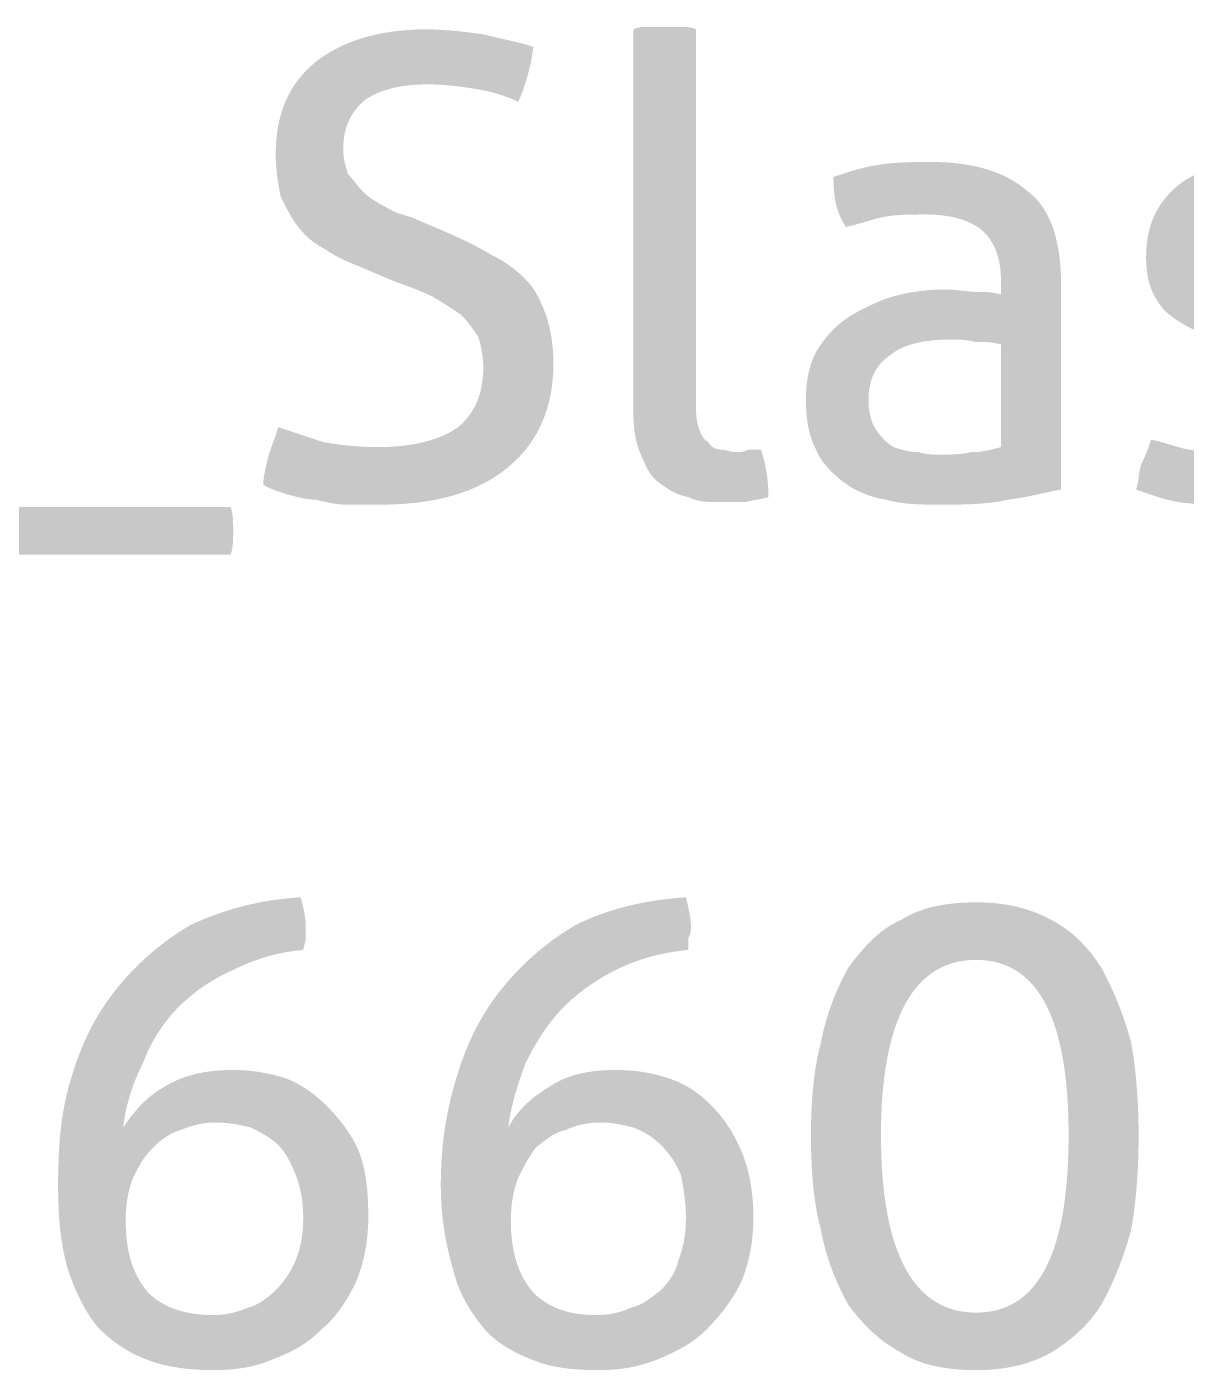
# Model space of a CAD drawing. Header units: millimetres. Extents: x 50 to 239, y 17 to 185.
# Drawn here: x 153.04 to 160.71, y 29.15 to 38.04 of the extents above; entities that cross this region are included whole.
import ezdxf

# ---------------------------------------------------------------- set-up
doc = ezdxf.new("R2010")
doc.units = ezdxf.units.MM
doc.header["$MEASUREMENT"] = 0
doc.layers.get('0').update_dxf_attribs({"linetype": 'CONTINUOUS'})

msp = doc.modelspace()

# ---------------------------------------------------------------- hatches: boundary and pattern name
at = {"true_color": 0x000007}
h = msp.add_hatch(color=0, dxfattribs=at)
edge = h.paths.add_edge_path()
edge.add_spline(control_points=[(157.0519, 38.0192), (157.085, 38.0357), (157.1181, 38.0357), (157.1512, 38.0357), (157.1512, 38.0357), (157.1843, 38.0357), (157.234, 38.0357), (157.2505, 38.0357), (157.2505, 38.0357), (157.2836, 38.0357), (157.3167, 38.0357), (157.3663, 38.0357), (157.3663, 38.0357), (157.3994, 38.0357), (157.4325, 38.0357), (157.4656, 38.0192)], knot_values=[0, 0, 0, 0, 0.0625, 0.0625, 0.0625, 0.0625, 0.125, 0.125, 0.125, 0.125, 0.1875, 0.1875, 0.1875, 0.1875, 1, 1, 1, 1], degree=3, periodic=0)
edge.add_line((157.4656, 38.0192), (157.4656, 35.5701))
edge.add_spline(control_points=[(157.4656, 35.5701), (157.4656, 35.5039), (157.4656, 35.4378), (157.4822, 35.3881), (157.4822, 35.3881), (157.4987, 35.3385), (157.5153, 35.3054), (157.5484, 35.2888), (157.5484, 35.2888), (157.5649, 35.2557), (157.598, 35.2392), (157.6311, 35.2392), (157.6311, 35.2392), (157.6642, 35.2392), (157.6973, 35.2226), (157.7304, 35.2226), (157.7304, 35.2226), (157.7635, 35.2226), (157.78, 35.2226), (157.8131, 35.2392), (157.8131, 35.2392), (157.8462, 35.2392), (157.8793, 35.2392), (157.8959, 35.2392), (157.8959, 35.2392), (157.929, 35.1399), (157.9455, 35.0406), (157.9455, 34.9248), (157.9455, 34.9248), (157.8959, 34.9082), (157.8462, 34.9082), (157.7966, 34.8917), (157.7966, 34.8917), (157.7304, 34.8917), (157.6807, 34.8917), (157.6311, 34.8917), (157.6311, 34.8917), (157.5484, 34.8917), (157.4822, 34.8917), (157.416, 34.9248), (157.416, 34.9248), (157.3332, 34.9413), (157.2836, 34.9744), (157.2174, 35.0241), (157.2174, 35.0241), (157.1678, 35.0572), (157.1347, 35.1233), (157.1016, 35.2061), (157.1016, 35.2061), (157.0685, 35.2723), (157.0519, 35.3716), (157.0519, 35.4874)], knot_values=[0, 0, 0, 0, 0.019231, 0.019231, 0.019231, 0.019231, 0.038462, 0.038462, 0.038462, 0.038462, 0.057692, 0.057692, 0.057692, 0.057692, 0.076923, 0.076923, 0.076923, 0.076923, 0.096154, 0.096154, 0.096154, 0.096154, 0.115385, 0.115385, 0.115385, 0.115385, 0.134615, 0.134615, 0.134615, 0.134615, 0.153846, 0.153846, 0.153846, 0.153846, 0.173077, 0.173077, 0.173077, 0.173077, 0.192308, 0.192308, 0.192308, 0.192308, 0.211538, 0.211538, 0.211538, 0.211538, 0.230769, 0.230769, 0.230769, 0.230769, 1, 1, 1, 1], degree=3, periodic=0)
edge.add_line((157.0519, 35.4874), (157.0519, 38.0192))
h = msp.add_hatch(color=0, dxfattribs=at)
edge = h.paths.add_edge_path()
edge.add_spline(control_points=[(154.7022, 35.3881), (154.8015, 35.355), (154.9008, 35.3219), (155.0001, 35.2888), (155.0001, 35.2888), (155.0993, 35.2723), (155.2152, 35.2557), (155.3641, 35.2557), (155.3641, 35.2557), (155.5958, 35.2557), (155.7778, 35.3054), (155.8936, 35.3881), (155.8936, 35.3881), (156.0095, 35.4874), (156.0591, 35.6198), (156.0591, 35.7852), (156.0591, 35.7852), (156.0591, 35.8514), (156.0425, 35.9342), (156.026, 35.9838), (156.026, 35.9838), (155.9929, 36.0335), (155.9598, 36.0831), (155.9102, 36.1327), (155.9102, 36.1327), (155.8605, 36.1658), (155.8109, 36.1989), (155.7281, 36.2486), (155.7281, 36.2486), (155.662, 36.2817), (155.5792, 36.3148), (155.4799, 36.3479)], knot_values=[0, 0, 0, 0, 0.03125, 0.03125, 0.03125, 0.03125, 0.0625, 0.0625, 0.0625, 0.0625, 0.09375, 0.09375, 0.09375, 0.09375, 0.125, 0.125, 0.125, 0.125, 0.15625, 0.15625, 0.15625, 0.15625, 0.1875, 0.1875, 0.1875, 0.1875, 0.21875, 0.21875, 0.21875, 0.21875, 1, 1, 1, 1], degree=3, periodic=0)
edge.add_line((155.4799, 36.3479), (155.2483, 36.4471))
edge.add_spline(control_points=[(155.2483, 36.4471), (155.1655, 36.4802), (155.0828, 36.5133), (155.0166, 36.563), (155.0166, 36.563), (154.9504, 36.5961), (154.8842, 36.6457), (154.8346, 36.7119), (154.8346, 36.7119), (154.7849, 36.7781), (154.7518, 36.8443), (154.7188, 36.9105), (154.7188, 36.9105), (154.7022, 36.9932), (154.6857, 37.0925), (154.6857, 37.1918), (154.6857, 37.1918), (154.6857, 37.4565), (154.7684, 37.6551), (154.9504, 37.804), (154.9504, 37.804), (155.1159, 37.9364), (155.3641, 38.0192), (155.6785, 38.0192), (155.6785, 38.0192), (155.8109, 38.0192), (155.9433, 38.0026), (156.0591, 37.9861), (156.0591, 37.9861), (156.1915, 37.953), (156.2908, 37.9364), (156.39, 37.9033), (156.39, 37.9033), (156.3735, 37.7709), (156.3404, 37.6551), (156.2908, 37.5393), (156.2908, 37.5393), (156.2246, 37.5724), (156.1253, 37.6055), (156.026, 37.622), (156.026, 37.622), (155.9267, 37.6386), (155.8109, 37.6551), (155.6951, 37.6551), (155.6951, 37.6551), (155.513, 37.6551), (155.3806, 37.622), (155.2814, 37.5558), (155.2814, 37.5558), (155.1821, 37.4731), (155.1324, 37.3738), (155.1324, 37.2249), (155.1324, 37.2249), (155.1324, 37.1587), (155.149, 37.109), (155.1655, 37.0594), (155.1655, 37.0594), (155.1986, 37.0263), (155.2317, 36.9767), (155.2648, 36.9436), (155.2648, 36.9436), (155.2979, 36.9105), (155.3476, 36.8774), (155.4137, 36.8443), (155.4137, 36.8443), (155.4634, 36.8112), (155.513, 36.7946), (155.5792, 36.7781)], knot_values=[0, 0, 0, 0, 0.014706, 0.014706, 0.014706, 0.014706, 0.029412, 0.029412, 0.029412, 0.029412, 0.044118, 0.044118, 0.044118, 0.044118, 0.058824, 0.058824, 0.058824, 0.058824, 0.073529, 0.073529, 0.073529, 0.073529, 0.088235, 0.088235, 0.088235, 0.088235, 0.102941, 0.102941, 0.102941, 0.102941, 0.117647, 0.117647, 0.117647, 0.117647, 0.132353, 0.132353, 0.132353, 0.132353, 0.147059, 0.147059, 0.147059, 0.147059, 0.161765, 0.161765, 0.161765, 0.161765, 0.176471, 0.176471, 0.176471, 0.176471, 0.191176, 0.191176, 0.191176, 0.191176, 0.205882, 0.205882, 0.205882, 0.205882, 0.220588, 0.220588, 0.220588, 0.220588, 0.235294, 0.235294, 0.235294, 0.235294, 1, 1, 1, 1], degree=3, periodic=0)
edge.add_line((155.5792, 36.7781), (155.8109, 36.6788))
edge.add_spline(control_points=[(155.8109, 36.6788), (155.9267, 36.6292), (156.026, 36.5795), (156.1087, 36.5299), (156.1087, 36.5299), (156.208, 36.4802), (156.2742, 36.4306), (156.3404, 36.3644), (156.3404, 36.3644), (156.4066, 36.2982), (156.4397, 36.2155), (156.4728, 36.1327), (156.4728, 36.1327), (156.5059, 36.0335), (156.5224, 35.9342), (156.5224, 35.8018), (156.5224, 35.8018), (156.5224, 35.5205), (156.4231, 35.2888), (156.2246, 35.1233), (156.2246, 35.1233), (156.026, 34.9579), (155.7447, 34.8751), (155.3806, 34.8751), (155.3806, 34.8751), (155.2979, 34.8751), (155.2152, 34.8751), (155.149, 34.8751), (155.149, 34.8751), (155.0828, 34.8751), (155.0166, 34.8917), (154.9504, 34.9082), (154.9504, 34.9082), (154.8842, 34.9082), (154.8346, 34.9248), (154.7684, 34.9413), (154.7684, 34.9413), (154.7188, 34.9579), (154.6526, 34.9744), (154.6029, 35.0075), (154.6029, 35.0075), (154.6029, 35.0572), (154.6195, 35.1233), (154.636, 35.1895), (154.636, 35.1895), (154.6526, 35.2557), (154.6857, 35.3219), (154.7022, 35.3881)], knot_values=[0, 0, 0, 0, 0.020833, 0.020833, 0.020833, 0.020833, 0.041667, 0.041667, 0.041667, 0.041667, 0.0625, 0.0625, 0.0625, 0.0625, 0.083333, 0.083333, 0.083333, 0.083333, 0.104167, 0.104167, 0.104167, 0.104167, 0.125, 0.125, 0.125, 0.125, 0.145833, 0.145833, 0.145833, 0.145833, 0.166667, 0.166667, 0.166667, 0.166667, 0.1875, 0.1875, 0.1875, 0.1875, 0.208333, 0.208333, 0.208333, 0.208333, 0.229167, 0.229167, 0.229167, 0.229167, 1, 1, 1, 1], degree=3, periodic=0)
h = msp.add_hatch(color=0, dxfattribs=at)
edge = h.paths.add_edge_path()
edge.add_spline(control_points=[(159.4844, 35.9342), (159.4348, 35.9507), (159.3851, 35.9507), (159.3189, 35.9507), (159.3189, 35.9507), (159.2528, 35.9673), (159.2031, 35.9673), (159.1535, 35.9673), (159.1535, 35.9673), (158.9714, 35.9673), (158.8391, 35.9342), (158.7563, 35.868), (158.7563, 35.868), (158.657, 35.8018), (158.6074, 35.7025), (158.6074, 35.5701), (158.6074, 35.5701), (158.6074, 35.4874), (158.624, 35.4212), (158.657, 35.3716), (158.657, 35.3716), (158.6901, 35.3219), (158.7232, 35.2888), (158.7729, 35.2557), (158.7729, 35.2557), (158.8225, 35.2392), (158.8722, 35.2226), (158.9384, 35.2226), (158.9384, 35.2226), (158.988, 35.2061), (159.0376, 35.2061), (159.0873, 35.2061), (159.0873, 35.2061), (159.1535, 35.2061), (159.2197, 35.2061), (159.2858, 35.2226), (159.2858, 35.2226), (159.3686, 35.2226), (159.4182, 35.2392), (159.4844, 35.2557)], knot_values=[0, 0, 0, 0, 0.025, 0.025, 0.025, 0.025, 0.05, 0.05, 0.05, 0.05, 0.075, 0.075, 0.075, 0.075, 0.1, 0.1, 0.1, 0.1, 0.125, 0.125, 0.125, 0.125, 0.15, 0.15, 0.15, 0.15, 0.175, 0.175, 0.175, 0.175, 0.2, 0.2, 0.2, 0.2, 0.225, 0.225, 0.225, 0.225, 1, 1, 1, 1], degree=3, periodic=0)
edge = h.paths.add_edge_path()
edge.add_spline(control_points=[(159.4844, 36.3479), (159.4844, 36.5133), (159.4348, 36.6292), (159.352, 36.6954), (159.352, 36.6954), (159.2693, 36.7615), (159.1369, 36.7946), (158.988, 36.7946), (158.988, 36.7946), (158.8887, 36.7946), (158.7894, 36.7946), (158.7067, 36.7781), (158.7067, 36.7781), (158.624, 36.7615), (158.5412, 36.7285), (158.4585, 36.7119), (158.4585, 36.7119), (158.3923, 36.8112), (158.3757, 36.9105), (158.3757, 37.0429), (158.3757, 37.0429), (158.475, 37.0759), (158.5743, 37.109), (158.6901, 37.1256), (158.6901, 37.1256), (158.806, 37.1421), (158.9218, 37.1421), (159.0211, 37.1421), (159.0211, 37.1421), (159.3024, 37.1421), (159.5175, 37.0759), (159.6664, 36.9436), (159.6664, 36.9436), (159.8154, 36.8277), (159.8816, 36.6126), (159.8816, 36.3313)], knot_values=[0, 0, 0, 0, 0.027778, 0.027778, 0.027778, 0.027778, 0.055556, 0.055556, 0.055556, 0.055556, 0.083333, 0.083333, 0.083333, 0.083333, 0.111111, 0.111111, 0.111111, 0.111111, 0.138889, 0.138889, 0.138889, 0.138889, 0.166667, 0.166667, 0.166667, 0.166667, 0.194444, 0.194444, 0.194444, 0.194444, 0.222222, 0.222222, 0.222222, 0.222222, 1, 1, 1, 1], degree=3, periodic=0)
edge.add_line((159.8816, 36.3313), (159.8816, 34.9744))
edge.add_spline(control_points=[(159.8816, 34.9744), (159.7823, 34.9579), (159.6664, 34.9248), (159.5341, 34.9082), (159.5341, 34.9082), (159.3851, 34.8751), (159.2362, 34.8751), (159.0873, 34.8751), (159.0873, 34.8751), (158.9549, 34.8751), (158.8391, 34.8751), (158.7232, 34.9082), (158.7232, 34.9082), (158.6074, 34.9248), (158.5081, 34.9744), (158.4419, 35.0241), (158.4419, 35.0241), (158.3592, 35.0903), (158.293, 35.1564), (158.2599, 35.2392), (158.2599, 35.2392), (158.2103, 35.3385), (158.1937, 35.4378), (158.1937, 35.5701), (158.1937, 35.5701), (158.1937, 35.686), (158.2103, 35.7852), (158.2599, 35.8845), (158.2599, 35.8845), (158.3095, 35.9673), (158.3757, 36.05), (158.475, 36.1162), (158.475, 36.1162), (158.5578, 36.1658), (158.657, 36.2155), (158.7563, 36.2486), (158.7563, 36.2486), (158.8722, 36.2817), (158.988, 36.2982), (159.1038, 36.2982), (159.1038, 36.2982), (159.2031, 36.2982), (159.2693, 36.2817), (159.3355, 36.2817), (159.3355, 36.2817), (159.3851, 36.2817), (159.4348, 36.2817), (159.4844, 36.2651)], knot_values=[0, 0, 0, 0, 0.020833, 0.020833, 0.020833, 0.020833, 0.041667, 0.041667, 0.041667, 0.041667, 0.0625, 0.0625, 0.0625, 0.0625, 0.083333, 0.083333, 0.083333, 0.083333, 0.104167, 0.104167, 0.104167, 0.104167, 0.125, 0.125, 0.125, 0.125, 0.145833, 0.145833, 0.145833, 0.145833, 0.166667, 0.166667, 0.166667, 0.166667, 0.1875, 0.1875, 0.1875, 0.1875, 0.208333, 0.208333, 0.208333, 0.208333, 0.229167, 0.229167, 0.229167, 0.229167, 1, 1, 1, 1], degree=3, periodic=0)
edge.add_line((159.4844, 36.2651), (159.4844, 36.3479))
h = msp.add_hatch(color=0, dxfattribs=at)
edge = h.paths.add_edge_path()
edge.add_spline(control_points=[(160.4773, 35.3054), (160.56, 35.2888), (160.6427, 35.2557), (160.7255, 35.2392), (160.7255, 35.2392), (160.8248, 35.2226), (160.9075, 35.2061), (161.0068, 35.2061), (161.0068, 35.2061), (161.073, 35.2061), (161.1392, 35.2226), (161.1888, 35.2392), (161.1888, 35.2392), (161.255, 35.2392), (161.3046, 35.2723), (161.3377, 35.2888), (161.3377, 35.2888), (161.3874, 35.3219), (161.4205, 35.355), (161.4536, 35.4047), (161.4536, 35.4047), (161.4701, 35.4378), (161.4867, 35.4874), (161.4867, 35.537), (161.4867, 35.537), (161.4867, 35.5867), (161.4867, 35.6363), (161.4536, 35.6694), (161.4536, 35.6694), (161.437, 35.7191), (161.4039, 35.7522), (161.3708, 35.7687), (161.3708, 35.7687), (161.3377, 35.8018), (161.3046, 35.8183), (161.255, 35.8349), (161.255, 35.8349), (161.2054, 35.8514), (161.1557, 35.868), (161.1061, 35.8845)], knot_values=[0, 0, 0, 0, 0.025, 0.025, 0.025, 0.025, 0.05, 0.05, 0.05, 0.05, 0.075, 0.075, 0.075, 0.075, 0.1, 0.1, 0.1, 0.1, 0.125, 0.125, 0.125, 0.125, 0.15, 0.15, 0.15, 0.15, 0.175, 0.175, 0.175, 0.175, 0.2, 0.2, 0.2, 0.2, 0.225, 0.225, 0.225, 0.225, 1, 1, 1, 1], degree=3, periodic=0)
edge.add_line((161.1061, 35.8845), (160.9571, 35.9507))
edge.add_spline(control_points=[(160.9571, 35.9507), (160.7751, 36.0169), (160.6427, 36.0831), (160.56, 36.1658), (160.56, 36.1658), (160.4773, 36.2651), (160.4442, 36.3644), (160.4442, 36.5133), (160.4442, 36.5133), (160.4442, 36.7119), (160.5104, 36.8608), (160.6427, 36.9767), (160.6427, 36.9767), (160.7751, 37.0925), (160.9737, 37.1421), (161.2384, 37.1421), (161.2384, 37.1421), (161.3543, 37.1421), (161.4701, 37.1256), (161.5694, 37.109), (161.5694, 37.109), (161.6687, 37.0925), (161.768, 37.0594), (161.8507, 37.0429), (161.8507, 37.0429), (161.8342, 36.9767), (161.8342, 36.927), (161.8176, 36.8608), (161.8176, 36.8608), (161.8011, 36.8112), (161.7845, 36.7615), (161.7514, 36.7119), (161.7514, 36.7119), (161.7018, 36.7285), (161.619, 36.7615), (161.5363, 36.7781), (161.5363, 36.7781), (161.4536, 36.7946), (161.3543, 36.8112), (161.255, 36.8112), (161.255, 36.8112), (161.1557, 36.8112), (161.0564, 36.7946), (160.9737, 36.7615), (160.9737, 36.7615), (160.9075, 36.7119), (160.8579, 36.6457), (160.8579, 36.563), (160.8579, 36.563), (160.8579, 36.5133), (160.8744, 36.4637), (160.891, 36.4306), (160.891, 36.4306), (160.9075, 36.3975), (160.9406, 36.381), (160.9737, 36.3479), (160.9737, 36.3479), (161.0068, 36.3313), (161.0399, 36.2982), (161.0895, 36.2817), (161.0895, 36.2817), (161.1226, 36.2651), (161.1723, 36.2486), (161.2219, 36.232)], knot_values=[0, 0, 0, 0, 0.015625, 0.015625, 0.015625, 0.015625, 0.03125, 0.03125, 0.03125, 0.03125, 0.046875, 0.046875, 0.046875, 0.046875, 0.0625, 0.0625, 0.0625, 0.0625, 0.078125, 0.078125, 0.078125, 0.078125, 0.09375, 0.09375, 0.09375, 0.09375, 0.109375, 0.109375, 0.109375, 0.109375, 0.125, 0.125, 0.125, 0.125, 0.140625, 0.140625, 0.140625, 0.140625, 0.15625, 0.15625, 0.15625, 0.15625, 0.171875, 0.171875, 0.171875, 0.171875, 0.1875, 0.1875, 0.1875, 0.1875, 0.203125, 0.203125, 0.203125, 0.203125, 0.21875, 0.21875, 0.21875, 0.21875, 0.234375, 0.234375, 0.234375, 0.234375, 1, 1, 1, 1], degree=3, periodic=0)
edge.add_line((161.2219, 36.232), (161.4205, 36.1658))
edge.add_spline(control_points=[(161.4205, 36.1658), (161.4867, 36.1493), (161.5529, 36.1162), (161.6025, 36.0996), (161.6025, 36.0996), (161.6687, 36.0666), (161.7183, 36.0169), (161.768, 35.9838), (161.768, 35.9838), (161.8011, 35.9342), (161.8507, 35.868), (161.8673, 35.8018), (161.8673, 35.8018), (161.9003, 35.7356), (161.9169, 35.6529), (161.9169, 35.5701), (161.9169, 35.5701), (161.9169, 35.4708), (161.8838, 35.3716), (161.8507, 35.2888), (161.8507, 35.2888), (161.8011, 35.1895), (161.7514, 35.1233), (161.6687, 35.0572), (161.6687, 35.0572), (161.5859, 35.0075), (161.5032, 34.9579), (161.3874, 34.9248), (161.3874, 34.9248), (161.2715, 34.8917), (161.1557, 34.8751), (161.0233, 34.8751), (161.0233, 34.8751), (160.891, 34.8751), (160.7751, 34.8751), (160.6593, 34.8917), (160.6593, 34.8917), (160.56, 34.9082), (160.4773, 34.9413), (160.378, 34.9744), (160.378, 34.9744), (160.3945, 35.0241), (160.3945, 35.0903), (160.4111, 35.1399), (160.4111, 35.1399), (160.4442, 35.2061), (160.4607, 35.2557), (160.4773, 35.3054)], knot_values=[0, 0, 0, 0, 0.020833, 0.020833, 0.020833, 0.020833, 0.041667, 0.041667, 0.041667, 0.041667, 0.0625, 0.0625, 0.0625, 0.0625, 0.083333, 0.083333, 0.083333, 0.083333, 0.104167, 0.104167, 0.104167, 0.104167, 0.125, 0.125, 0.125, 0.125, 0.145833, 0.145833, 0.145833, 0.145833, 0.166667, 0.166667, 0.166667, 0.166667, 0.1875, 0.1875, 0.1875, 0.1875, 0.208333, 0.208333, 0.208333, 0.208333, 0.229167, 0.229167, 0.229167, 0.229167, 1, 1, 1, 1], degree=3, periodic=0)
h = msp.add_hatch(color=0, dxfattribs=at)
edge = h.paths.add_edge_path()
edge.add_spline(control_points=[(154.3878, 34.8586), (154.4043, 34.8089), (154.4043, 34.7593), (154.4043, 34.6931), (154.4043, 34.6931), (154.4043, 34.6435), (154.4043, 34.5938), (154.3878, 34.5442)], knot_values=[0, 0, 0, 0, 0.125, 0.125, 0.125, 0.125, 1, 1, 1, 1], degree=3, periodic=0)
edge.add_line((154.3878, 34.5442), (152.3028, 34.5442))
edge.add_spline(control_points=[(152.3028, 34.5442), (152.2863, 34.5773), (152.2863, 34.5938), (152.2863, 34.6269), (152.2863, 34.6269), (152.2697, 34.66), (152.2697, 34.6766), (152.2697, 34.7097), (152.2697, 34.7097), (152.2697, 34.7262), (152.2697, 34.7593), (152.2863, 34.7759), (152.2863, 34.7759), (152.2863, 34.8089), (152.2863, 34.8255), (152.3028, 34.8586)], knot_values=[0, 0, 0, 0, 0.0625, 0.0625, 0.0625, 0.0625, 0.125, 0.125, 0.125, 0.125, 0.1875, 0.1875, 0.1875, 0.1875, 1, 1, 1, 1], degree=3, periodic=0)
edge.add_line((152.3028, 34.8586), (154.3878, 34.8586))
h = msp.add_hatch(color=0, dxfattribs=at)
edge = h.paths.add_edge_path()
edge.add_spline(control_points=[(153.246, 30.3742), (153.246, 30.6224), (153.2626, 30.8541), (153.3288, 31.0692), (153.3288, 31.0692), (153.395, 31.3009), (153.4942, 31.4995), (153.6266, 31.6649), (153.6266, 31.6649), (153.759, 31.8304), (153.9245, 31.9793), (154.123, 32.0952), (154.123, 32.0952), (154.3382, 32.1944), (154.5698, 32.2606), (154.8511, 32.2772), (154.8511, 32.2772), (154.8677, 32.211), (154.8842, 32.1448), (154.8842, 32.0952), (154.8842, 32.0952), (154.8842, 32.0621), (154.8842, 32.029), (154.8842, 32.0124), (154.8842, 32.0124), (154.8842, 31.9793), (154.8677, 31.9462), (154.8677, 31.9297), (154.8677, 31.9297), (154.6857, 31.9131), (154.5367, 31.8635), (154.4043, 31.7973), (154.4043, 31.7973), (154.2554, 31.7311), (154.1396, 31.6484), (154.0403, 31.5491), (154.0403, 31.5491), (153.941, 31.4498), (153.8583, 31.3174), (153.8086, 31.1851), (153.8086, 31.1851), (153.7424, 31.0527), (153.6928, 30.9037), (153.6763, 30.7548), (153.6763, 30.7548), (153.7424, 30.8541), (153.8252, 30.9534), (153.941, 31.0196), (153.941, 31.0196), (154.0734, 31.1023), (154.2223, 31.1354), (154.4043, 31.1354), (154.4043, 31.1354), (154.5202, 31.1354), (154.6195, 31.1189), (154.7353, 31.0858), (154.7353, 31.0858), (154.8346, 31.0527), (154.9339, 30.9865), (155.0166, 30.9037), (155.0166, 30.9037), (155.0993, 30.821), (155.1821, 30.7217), (155.2317, 30.6059), (155.2317, 30.6059), (155.2814, 30.4901), (155.2979, 30.3411), (155.2979, 30.1591), (155.2979, 30.1591), (155.2979, 29.9936), (155.2648, 29.8447), (155.2152, 29.7289), (155.2152, 29.7289), (155.149, 29.5965), (155.0828, 29.4972), (154.9835, 29.4145), (154.9835, 29.4145), (154.8842, 29.3152), (154.7849, 29.2655), (154.6526, 29.2159), (154.6526, 29.2159), (154.5367, 29.1663), (154.4043, 29.1497), (154.272, 29.1497), (154.272, 29.1497), (154.123, 29.1497), (153.9741, 29.1663), (153.8417, 29.2159), (153.8417, 29.2159), (153.7094, 29.2655), (153.6101, 29.3317), (153.5108, 29.431), (153.5108, 29.431), (153.428, 29.5303), (153.3619, 29.6627), (153.3122, 29.8116), (153.3122, 29.8116), (153.2626, 29.9771), (153.246, 30.1591), (153.246, 30.3742)], knot_values=[0, 0, 0, 0, 0.01, 0.01, 0.01, 0.01, 0.02, 0.02, 0.02, 0.02, 0.03, 0.03, 0.03, 0.03, 0.04, 0.04, 0.04, 0.04, 0.05, 0.05, 0.05, 0.05, 0.06, 0.06, 0.06, 0.06, 0.07, 0.07, 0.07, 0.07, 0.08, 0.08, 0.08, 0.08, 0.09, 0.09, 0.09, 0.09, 0.1, 0.1, 0.1, 0.1, 0.11, 0.11, 0.11, 0.11, 0.12, 0.12, 0.12, 0.12, 0.13, 0.13, 0.13, 0.13, 0.14, 0.14, 0.14, 0.14, 0.15, 0.15, 0.15, 0.15, 0.16, 0.16, 0.16, 0.16, 0.17, 0.17, 0.17, 0.17, 0.18, 0.18, 0.18, 0.18, 0.19, 0.19, 0.19, 0.19, 0.2, 0.2, 0.2, 0.2, 0.21, 0.21, 0.21, 0.21, 0.22, 0.22, 0.22, 0.22, 0.23, 0.23, 0.23, 0.23, 0.24, 0.24, 0.24, 0.24, 1, 1, 1, 1], degree=3, periodic=0)
edge = h.paths.add_edge_path()
edge.add_spline(control_points=[(154.2885, 30.7879), (154.2058, 30.7879), (154.1396, 30.7714), (154.0569, 30.7383), (154.0569, 30.7383), (153.9907, 30.7217), (153.9245, 30.6721), (153.8748, 30.6224), (153.8748, 30.6224), (153.8086, 30.5562), (153.7755, 30.4901), (153.7424, 30.4239), (153.7424, 30.4239), (153.7094, 30.3411), (153.6928, 30.2418), (153.6928, 30.1426), (153.6928, 30.1426), (153.6928, 29.9274), (153.7424, 29.7785), (153.8417, 29.6627), (153.8417, 29.6627), (153.941, 29.5634), (154.0899, 29.5138), (154.272, 29.5138), (154.272, 29.5138), (154.3547, 29.5138), (154.4209, 29.5303), (154.5036, 29.5634), (154.5036, 29.5634), (154.5698, 29.5799), (154.636, 29.6296), (154.6857, 29.6792), (154.6857, 29.6792), (154.7353, 29.7289), (154.7849, 29.7951), (154.818, 29.8778), (154.818, 29.8778), (154.8511, 29.9605), (154.8677, 30.0433), (154.8677, 30.1591), (154.8677, 30.1591), (154.8677, 30.2584), (154.8511, 30.3577), (154.818, 30.4404), (154.818, 30.4404), (154.7849, 30.5232), (154.7518, 30.5893), (154.7022, 30.639), (154.7022, 30.639), (154.6526, 30.6886), (154.5864, 30.7217), (154.5202, 30.7548), (154.5202, 30.7548), (154.454, 30.7714), (154.3713, 30.7879), (154.2885, 30.7879)], knot_values=[0, 0, 0, 0, 0.017857, 0.017857, 0.017857, 0.017857, 0.035714, 0.035714, 0.035714, 0.035714, 0.053571, 0.053571, 0.053571, 0.053571, 0.071429, 0.071429, 0.071429, 0.071429, 0.089286, 0.089286, 0.089286, 0.089286, 0.107143, 0.107143, 0.107143, 0.107143, 0.125, 0.125, 0.125, 0.125, 0.142857, 0.142857, 0.142857, 0.142857, 0.160714, 0.160714, 0.160714, 0.160714, 0.178571, 0.178571, 0.178571, 0.178571, 0.196429, 0.196429, 0.196429, 0.196429, 0.214286, 0.214286, 0.214286, 0.214286, 0.232143, 0.232143, 0.232143, 0.232143, 1, 1, 1, 1], degree=3, periodic=0)
h = msp.add_hatch(color=0, dxfattribs=at)
edge = h.paths.add_edge_path()
edge.add_spline(control_points=[(155.7778, 30.3742), (155.7778, 30.6224), (155.8109, 30.8541), (155.8771, 31.0692), (155.8771, 31.0692), (155.9433, 31.3009), (156.0425, 31.4995), (156.1749, 31.6649), (156.1749, 31.6649), (156.3073, 31.8304), (156.4728, 31.9793), (156.6714, 32.0952), (156.6714, 32.0952), (156.8699, 32.1944), (157.1181, 32.2606), (157.3994, 32.2772), (157.3994, 32.2772), (157.416, 32.211), (157.4325, 32.1448), (157.4325, 32.0952), (157.4325, 32.0952), (157.4325, 32.0621), (157.4325, 32.029), (157.416, 32.0124), (157.416, 32.0124), (157.416, 31.9793), (157.416, 31.9462), (157.416, 31.9297), (157.416, 31.9297), (157.234, 31.9131), (157.0685, 31.8635), (156.9361, 31.7973), (156.9361, 31.7973), (156.8037, 31.7311), (156.6879, 31.6484), (156.5886, 31.5491), (156.5886, 31.5491), (156.4893, 31.4498), (156.4066, 31.3174), (156.3404, 31.1851), (156.3404, 31.1851), (156.2908, 31.0527), (156.2411, 30.9037), (156.2246, 30.7548), (156.2246, 30.7548), (156.2742, 30.8541), (156.3735, 30.9534), (156.4893, 31.0196), (156.4893, 31.0196), (156.6052, 31.1023), (156.7541, 31.1354), (156.9361, 31.1354), (156.9361, 31.1354), (157.0519, 31.1354), (157.1678, 31.1189), (157.2671, 31.0858), (157.2671, 31.0858), (157.3829, 31.0527), (157.4822, 30.9865), (157.5649, 30.9037), (157.5649, 30.9037), (157.6477, 30.821), (157.7138, 30.7217), (157.7635, 30.6059), (157.7635, 30.6059), (157.8131, 30.4901), (157.8462, 30.3411), (157.8462, 30.1591), (157.8462, 30.1591), (157.8462, 29.9936), (157.8131, 29.8447), (157.7635, 29.7289), (157.7635, 29.7289), (157.6973, 29.5965), (157.6146, 29.4972), (157.5318, 29.4145), (157.5318, 29.4145), (157.4325, 29.3152), (157.3167, 29.2655), (157.2009, 29.2159), (157.2009, 29.2159), (157.0685, 29.1663), (156.9527, 29.1497), (156.8203, 29.1497), (156.8203, 29.1497), (156.6548, 29.1497), (156.5059, 29.1663), (156.39, 29.2159), (156.39, 29.2159), (156.2577, 29.2655), (156.1418, 29.3317), (156.0591, 29.431), (156.0591, 29.431), (155.9764, 29.5303), (155.8936, 29.6627), (155.8605, 29.8116), (155.8605, 29.8116), (155.8109, 29.9771), (155.7778, 30.1591), (155.7778, 30.3742)], knot_values=[0, 0, 0, 0, 0.01, 0.01, 0.01, 0.01, 0.02, 0.02, 0.02, 0.02, 0.03, 0.03, 0.03, 0.03, 0.04, 0.04, 0.04, 0.04, 0.05, 0.05, 0.05, 0.05, 0.06, 0.06, 0.06, 0.06, 0.07, 0.07, 0.07, 0.07, 0.08, 0.08, 0.08, 0.08, 0.09, 0.09, 0.09, 0.09, 0.1, 0.1, 0.1, 0.1, 0.11, 0.11, 0.11, 0.11, 0.12, 0.12, 0.12, 0.12, 0.13, 0.13, 0.13, 0.13, 0.14, 0.14, 0.14, 0.14, 0.15, 0.15, 0.15, 0.15, 0.16, 0.16, 0.16, 0.16, 0.17, 0.17, 0.17, 0.17, 0.18, 0.18, 0.18, 0.18, 0.19, 0.19, 0.19, 0.19, 0.2, 0.2, 0.2, 0.2, 0.21, 0.21, 0.21, 0.21, 0.22, 0.22, 0.22, 0.22, 0.23, 0.23, 0.23, 0.23, 0.24, 0.24, 0.24, 0.24, 1, 1, 1, 1], degree=3, periodic=0)
edge = h.paths.add_edge_path()
edge.add_spline(control_points=[(156.8368, 30.7879), (156.7541, 30.7879), (156.6714, 30.7714), (156.6052, 30.7383), (156.6052, 30.7383), (156.5224, 30.7217), (156.4728, 30.6721), (156.4066, 30.6224), (156.4066, 30.6224), (156.3569, 30.5562), (156.3239, 30.4901), (156.2908, 30.4239), (156.2908, 30.4239), (156.2577, 30.3411), (156.2411, 30.2418), (156.2411, 30.1426), (156.2411, 30.1426), (156.2411, 29.9274), (156.2908, 29.7785), (156.39, 29.6627), (156.39, 29.6627), (156.4893, 29.5634), (156.6217, 29.5138), (156.8037, 29.5138), (156.8037, 29.5138), (156.8865, 29.5138), (156.9692, 29.5303), (157.0354, 29.5634), (157.0354, 29.5634), (157.1181, 29.5799), (157.1678, 29.6296), (157.234, 29.6792), (157.234, 29.6792), (157.2836, 29.7289), (157.3332, 29.7951), (157.3498, 29.8778), (157.3498, 29.8778), (157.3829, 29.9605), (157.3994, 30.0433), (157.3994, 30.1591), (157.3994, 30.1591), (157.3994, 30.2584), (157.3829, 30.3577), (157.3663, 30.4404), (157.3663, 30.4404), (157.3332, 30.5232), (157.2836, 30.5893), (157.234, 30.639), (157.234, 30.639), (157.1843, 30.6886), (157.1347, 30.7217), (157.0519, 30.7548), (157.0519, 30.7548), (156.9858, 30.7714), (156.9196, 30.7879), (156.8368, 30.7879)], knot_values=[0, 0, 0, 0, 0.017857, 0.017857, 0.017857, 0.017857, 0.035714, 0.035714, 0.035714, 0.035714, 0.053571, 0.053571, 0.053571, 0.053571, 0.071429, 0.071429, 0.071429, 0.071429, 0.089286, 0.089286, 0.089286, 0.089286, 0.107143, 0.107143, 0.107143, 0.107143, 0.125, 0.125, 0.125, 0.125, 0.142857, 0.142857, 0.142857, 0.142857, 0.160714, 0.160714, 0.160714, 0.160714, 0.178571, 0.178571, 0.178571, 0.178571, 0.196429, 0.196429, 0.196429, 0.196429, 0.214286, 0.214286, 0.214286, 0.214286, 0.232143, 0.232143, 0.232143, 0.232143, 1, 1, 1, 1], degree=3, periodic=0)
h = msp.add_hatch(color=0, dxfattribs=at)
edge = h.paths.add_edge_path()
edge.add_spline(control_points=[(160.3945, 30.7052), (160.3945, 30.4735), (160.378, 30.2584), (160.3449, 30.0764), (160.3449, 30.0764), (160.2952, 29.8944), (160.2291, 29.7289), (160.1463, 29.5799), (160.1463, 29.5799), (160.0636, 29.4476), (159.9477, 29.3483), (159.8154, 29.2655), (159.8154, 29.2655), (159.6664, 29.1828), (159.501, 29.1497), (159.3189, 29.1497), (159.3189, 29.1497), (159.1204, 29.1497), (158.9549, 29.1828), (158.8225, 29.2655), (158.8225, 29.2655), (158.6736, 29.3483), (158.5743, 29.4476), (158.475, 29.5799), (158.475, 29.5799), (158.3923, 29.7289), (158.3261, 29.8944), (158.293, 30.0764), (158.293, 30.0764), (158.2434, 30.2584), (158.2268, 30.4735), (158.2268, 30.7052), (158.2268, 30.7052), (158.2268, 30.9203), (158.2434, 31.1354), (158.293, 31.3174), (158.293, 31.3174), (158.3261, 31.4995), (158.3923, 31.6649), (158.475, 31.8139), (158.475, 31.8139), (158.5743, 31.9462), (158.6736, 32.0621), (158.8225, 32.1283), (158.8225, 32.1283), (158.9549, 32.211), (159.1204, 32.2441), (159.3189, 32.2441), (159.3189, 32.2441), (159.501, 32.2441), (159.6664, 32.211), (159.8154, 32.1283), (159.8154, 32.1283), (159.9477, 32.0621), (160.0636, 31.9462), (160.1463, 31.8139), (160.1463, 31.8139), (160.2291, 31.6649), (160.2952, 31.4995), (160.3449, 31.3174), (160.3449, 31.3174), (160.378, 31.1354), (160.3945, 30.9203), (160.3945, 30.7052)], knot_values=[0, 0, 0, 0, 0.015625, 0.015625, 0.015625, 0.015625, 0.03125, 0.03125, 0.03125, 0.03125, 0.046875, 0.046875, 0.046875, 0.046875, 0.0625, 0.0625, 0.0625, 0.0625, 0.078125, 0.078125, 0.078125, 0.078125, 0.09375, 0.09375, 0.09375, 0.09375, 0.109375, 0.109375, 0.109375, 0.109375, 0.125, 0.125, 0.125, 0.125, 0.140625, 0.140625, 0.140625, 0.140625, 0.15625, 0.15625, 0.15625, 0.15625, 0.171875, 0.171875, 0.171875, 0.171875, 0.1875, 0.1875, 0.1875, 0.1875, 0.203125, 0.203125, 0.203125, 0.203125, 0.21875, 0.21875, 0.21875, 0.21875, 0.234375, 0.234375, 0.234375, 0.234375, 1, 1, 1, 1], degree=3, periodic=0)
edge = h.paths.add_edge_path()
edge.add_spline(control_points=[(159.3189, 31.8635), (158.9053, 31.8635), (158.6901, 31.4664), (158.6901, 30.7052), (158.6901, 30.7052), (158.6901, 29.9274), (158.9053, 29.5303), (159.3189, 29.5303), (159.3189, 29.5303), (159.7326, 29.5303), (159.9312, 29.9274), (159.9312, 30.7052), (159.9312, 30.7052), (159.9312, 31.4664), (159.7326, 31.8635), (159.3189, 31.8635)], knot_values=[0, 0, 0, 0, 0.0625, 0.0625, 0.0625, 0.0625, 0.125, 0.125, 0.125, 0.125, 0.1875, 0.1875, 0.1875, 0.1875, 1, 1, 1, 1], degree=3, periodic=0)

doc.saveas('drawing.dxf')
